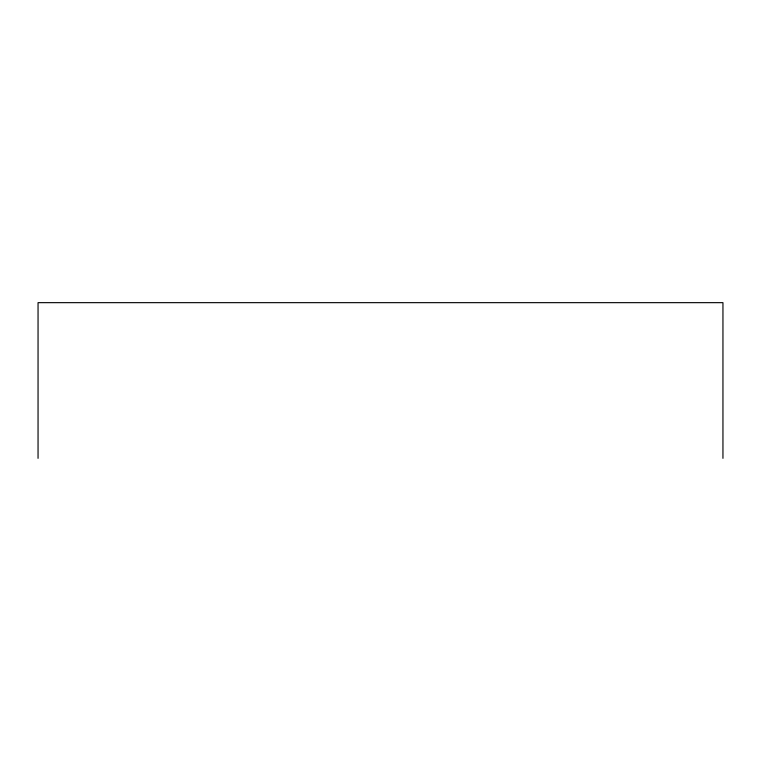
<?xml version="1.0" encoding="UTF-8"?>
<svg xmlns="http://www.w3.org/2000/svg" width="761" height="761" viewBox="0 0 761 761"><rect width="100%" height="100%" fill="white"/><g stroke="black" fill="none" stroke-linecap="round" stroke-linejoin="round"><path stroke-width="1.14" d="M722.95 458.341L722.95 302.659L38.05 302.659L38.05 458.341"/></g></svg>
